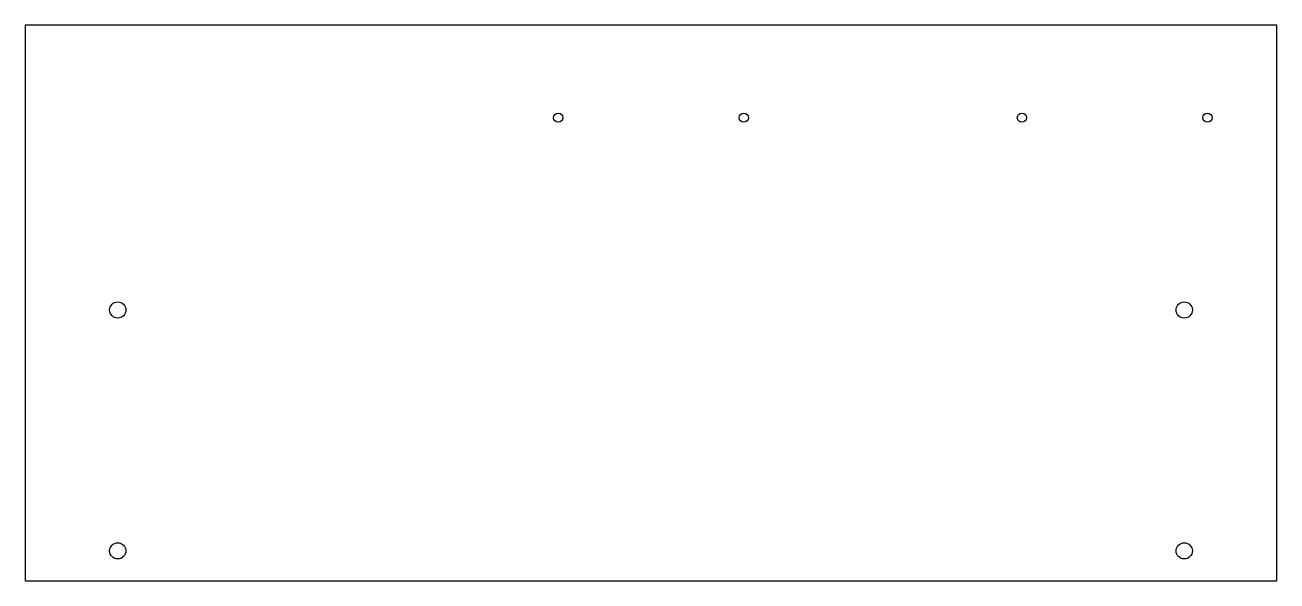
# Model space of a CAD drawing. Header units: millimetres. Extents: x 0 to 270, y 0 to 120.
import ezdxf

# ---------------------------------------------------------------- set-up
doc = ezdxf.new("R2010")
doc.units = ezdxf.units.MM
doc.layers.get('0').update_dxf_attribs({"lineweight": 25})

msp = doc.modelspace()

# ---------------------------------------------------------------- linework, layer by layer
for p, q in [((270, 120), (0, 120)), ((0, 120), (0, 0)), ((270, 0), (270, 120)), ((0, 0), (270, 0))]:
    msp.add_line(p, q)
for centre, radius in [((115, 100), 1), ((155, 100), 1), ((215, 100), 1), ((255, 100), 1), ((20, 58.5), 1.75), ((250, 58.5), 1.75), ((20, 6.5), 1.75), ((250, 6.5), 1.75)]:
    msp.add_circle(centre, radius)

doc.saveas('drawing.dxf')
